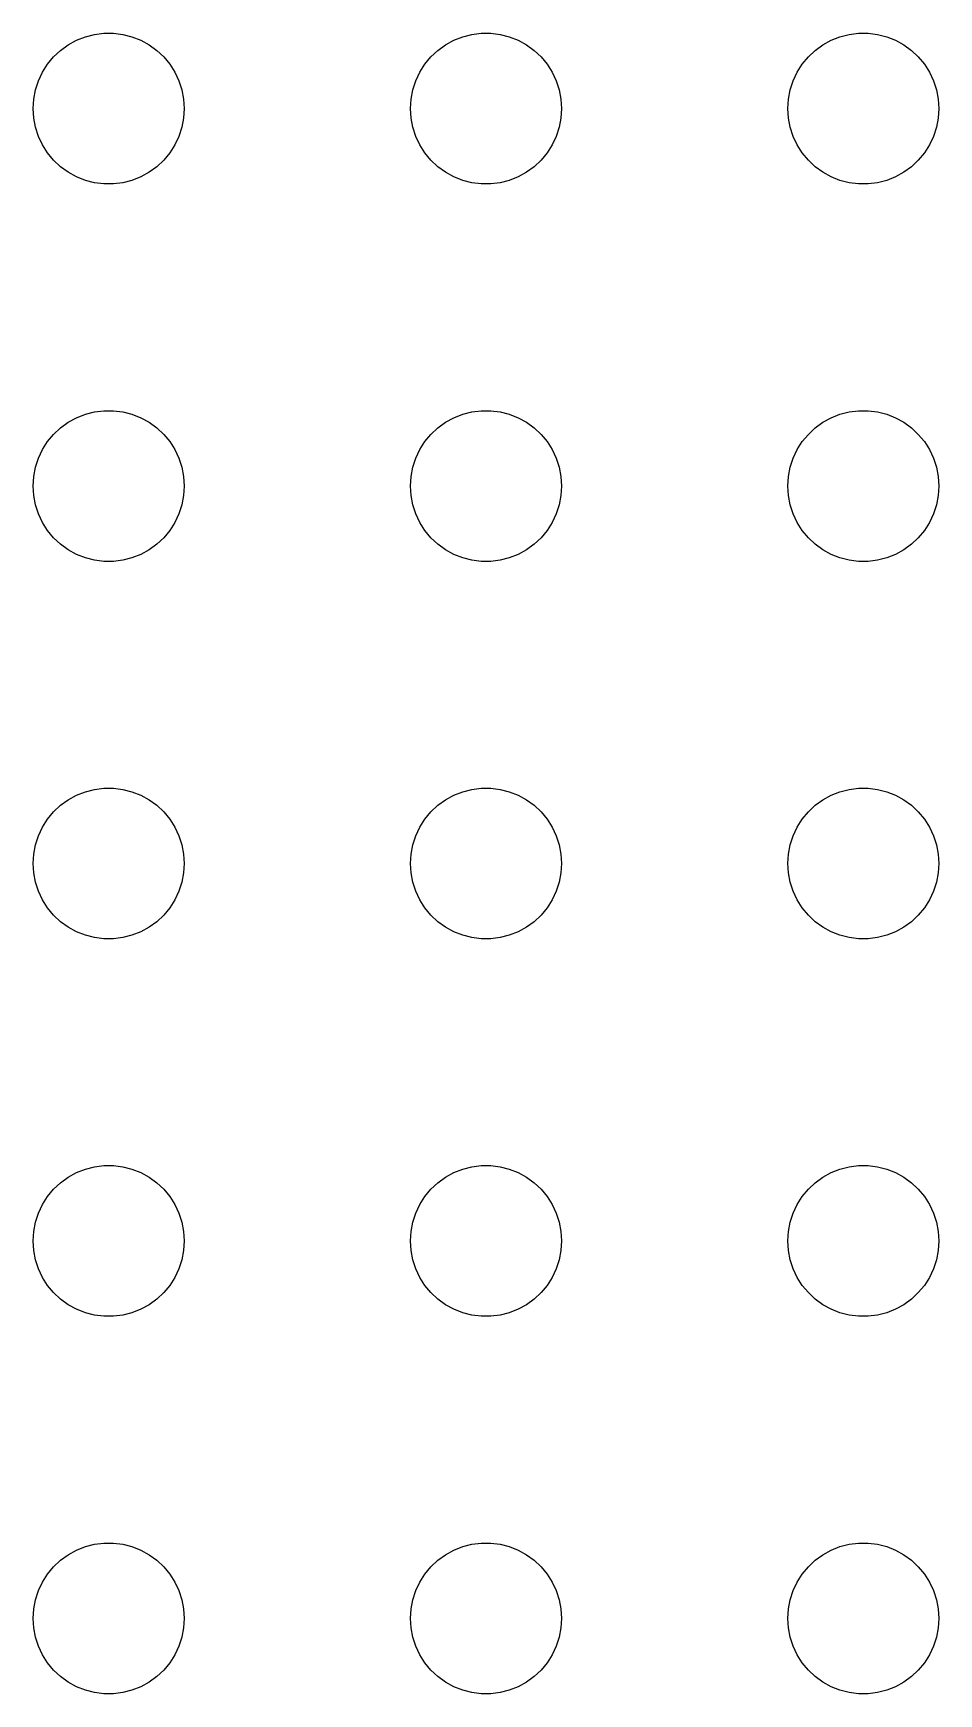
# Model space of a CAD drawing. Header units: metres. Extents: x -150 to 150, y -149 to 149.
# Drawn here: x 88.5 to 106.5, y -39 to -6 of the extents above; entities that cross this region are included whole.
import ezdxf

# ---------------------------------------------------------------- set-up
doc = ezdxf.new("R2010")
doc.units = ezdxf.units.M

msp = doc.modelspace()

# ---------------------------------------------------------------- linework, layer by layer
for p, q in [((89.0439, -6.34422), (89.1963, -6.23351)), ((89.1963, -6.23351), (89.3613, -6.14275)), ((89.3613, -6.14275), (89.5365, -6.07341)), ((89.5365, -6.07341), (89.7189, -6.02657)), ((89.7189, -6.02657), (89.9058, -6.00294)), ((89.9058, -6.00294), (90.0942, -6.00294)), ((90.0942, -6.00294), (90.2811, -6.02657)), ((90.2811, -6.02657), (90.4635, -6.07341)), ((90.4635, -6.07341), (90.6387, -6.14275)), ((90.6387, -6.14275), (90.8037, -6.23351)), ((90.8037, -6.23351), (90.9561, -6.34422)), ((96.5439, -6.34422), (96.6963, -6.23351)), ((96.6963, -6.23351), (96.8613, -6.14275)), ((96.8613, -6.14275), (97.0365, -6.07341)), ((97.0365, -6.07341), (97.2189, -6.02657)), ((97.2189, -6.02657), (97.4058, -6.00294)), ((97.4058, -6.00294), (97.5942, -6.00294)), ((97.5942, -6.00294), (97.7811, -6.02657)), ((97.7811, -6.02657), (97.9635, -6.07341)), ((97.9635, -6.07341), (98.1387, -6.14275)), ((98.1387, -6.14275), (98.3037, -6.23351)), ((98.3037, -6.23351), (98.4561, -6.34422)), ((104.044, -6.34422), (104.196, -6.23351)), ((104.196, -6.23351), (104.361, -6.14275)), ((104.361, -6.14275), (104.536, -6.07341)), ((104.536, -6.07341), (104.719, -6.02657)), ((104.719, -6.02657), (104.906, -6.00294)), ((104.906, -6.00294), (105.094, -6.00294)), ((105.094, -6.00294), (105.281, -6.02657)), ((105.281, -6.02657), (105.464, -6.07341)), ((105.464, -6.07341), (105.639, -6.14275)), ((105.639, -6.14275), (105.804, -6.23351)), ((105.804, -6.23351), (105.956, -6.34422)), ((88.7865, -6.61832), (88.9065, -6.47318)), ((88.9065, -6.47318), (89.0439, -6.34422)), ((90.9561, -6.34422), (91.0934, -6.47318)), ((91.0934, -6.47318), (91.2135, -6.61832)), ((96.2865, -6.61832), (96.4065, -6.47318)), ((96.4065, -6.47318), (96.5439, -6.34422)), ((98.4561, -6.34422), (98.5934, -6.47318)), ((98.5934, -6.47318), (98.7135, -6.61832)), ((103.786, -6.61832), (103.907, -6.47318)), ((103.907, -6.47318), (104.044, -6.34422)), ((105.956, -6.34422), (106.093, -6.47318)), ((106.093, -6.47318), (106.214, -6.61832)), ((88.6053, -6.9478), (88.6855, -6.77736)), ((88.6855, -6.77736), (88.7865, -6.61832)), ((91.2135, -6.61832), (91.3145, -6.77736)), ((91.3145, -6.77736), (91.3947, -6.9478)), ((96.1053, -6.9478), (96.1855, -6.77736)), ((96.1855, -6.77736), (96.2865, -6.61832)), ((98.7135, -6.61832), (98.8145, -6.77736)), ((98.8145, -6.77736), (98.8947, -6.9478)), ((103.605, -6.9478), (103.686, -6.77736)), ((103.686, -6.77736), (103.786, -6.61832)), ((106.214, -6.61832), (106.314, -6.77736)), ((106.314, -6.77736), (106.395, -6.9478)), ((88.5118, -7.312), (88.5471, -7.12695)), ((88.5471, -7.12695), (88.6053, -6.9478)), ((91.3947, -6.9478), (91.4529, -7.12695)), ((91.4529, -7.12695), (91.4882, -7.312)), ((96.0118, -7.312), (96.0471, -7.12695)), ((96.0471, -7.12695), (96.1053, -6.9478)), ((98.8947, -6.9478), (98.9529, -7.12695)), ((98.9529, -7.12695), (98.9882, -7.312)), ((103.512, -7.312), (103.547, -7.12695)), ((103.547, -7.12695), (103.605, -6.9478)), ((106.395, -6.9478), (106.453, -7.12695)), ((106.453, -7.12695), (106.488, -7.312)), ((88.5, -7.5), (88.5118, -7.312)), ((88.5118, -7.68799), (88.5, -7.5)), ((91.4882, -7.312), (91.5, -7.5)), ((91.5, -7.5), (91.4882, -7.68799)), ((96, -7.5), (96.0118, -7.312)), ((96.0118, -7.68799), (96, -7.5)), ((98.9882, -7.312), (99, -7.5)), ((99, -7.5), (98.9882, -7.68799)), ((103.5, -7.5), (103.512, -7.312)), ((103.512, -7.68799), (103.5, -7.5)), ((106.488, -7.312), (106.5, -7.5)), ((106.5, -7.5), (106.488, -7.68799)), ((88.5471, -7.87303), (88.5118, -7.68799)), ((88.6053, -8.05219), (88.5471, -7.87303)), ((91.4529, -7.87303), (91.3947, -8.05219)), ((91.4882, -7.68799), (91.4529, -7.87303)), ((96.0471, -7.87303), (96.0118, -7.68799)), ((96.1053, -8.05219), (96.0471, -7.87303)), ((98.9529, -7.87303), (98.8947, -8.05219)), ((98.9882, -7.68799), (98.9529, -7.87303)), ((103.547, -7.87303), (103.512, -7.68799)), ((103.605, -8.05219), (103.547, -7.87303)), ((106.453, -7.87303), (106.395, -8.05219)), ((106.488, -7.68799), (106.453, -7.87303)), ((88.6855, -8.22263), (88.6053, -8.05219)), ((88.7865, -8.38167), (88.6855, -8.22263)), ((91.3145, -8.22263), (91.2135, -8.38167)), ((91.3947, -8.05219), (91.3145, -8.22263)), ((96.1855, -8.22263), (96.1053, -8.05219)), ((96.2865, -8.38167), (96.1855, -8.22263)), ((98.8145, -8.22263), (98.7135, -8.38167)), ((98.8947, -8.05219), (98.8145, -8.22263)), ((103.686, -8.22263), (103.605, -8.05219)), ((103.786, -8.38167), (103.686, -8.22263)), ((106.314, -8.22263), (106.214, -8.38167)), ((106.395, -8.05219), (106.314, -8.22263)), ((88.9065, -8.52681), (88.7865, -8.38167)), ((89.0439, -8.65576), (88.9065, -8.52681)), ((91.0934, -8.52681), (90.9561, -8.65576)), ((91.2135, -8.38167), (91.0934, -8.52681)), ((96.4065, -8.52681), (96.2865, -8.38167)), ((96.5439, -8.65576), (96.4065, -8.52681)), ((98.5934, -8.52681), (98.4561, -8.65576)), ((98.7135, -8.38167), (98.5934, -8.52681)), ((103.907, -8.52681), (103.786, -8.38167)), ((104.044, -8.65576), (103.907, -8.52681)), ((106.093, -8.52681), (105.956, -8.65576)), ((106.214, -8.38167), (106.093, -8.52681)), ((89.1963, -8.76648), (89.0439, -8.65576)), ((89.3613, -8.85724), (89.1963, -8.76648)), ((89.5365, -8.92657), (89.3613, -8.85724)), ((90.6387, -8.85724), (90.4635, -8.92657)), ((90.8037, -8.76648), (90.6387, -8.85724)), ((90.9561, -8.65576), (90.8037, -8.76648)), ((96.6963, -8.76648), (96.5439, -8.65576)), ((96.8613, -8.85724), (96.6963, -8.76648)), ((97.0365, -8.92657), (96.8613, -8.85724)), ((98.1387, -8.85724), (97.9635, -8.92657)), ((98.3037, -8.76648), (98.1387, -8.85724)), ((98.4561, -8.65576), (98.3037, -8.76648)), ((104.196, -8.76648), (104.044, -8.65576)), ((104.361, -8.85724), (104.196, -8.76648)), ((104.536, -8.92657), (104.361, -8.85724)), ((105.639, -8.85724), (105.464, -8.92657)), ((105.804, -8.76648), (105.639, -8.85724)), ((105.956, -8.65576), (105.804, -8.76648)), ((89.7189, -8.97342), (89.5365, -8.92657)), ((89.9058, -8.99704), (89.7189, -8.97342)), ((90.0942, -8.99704), (89.9058, -8.99704)), ((90.2811, -8.97342), (90.0942, -8.99704)), ((90.4635, -8.92657), (90.2811, -8.97342)), ((97.2189, -8.97342), (97.0365, -8.92657)), ((97.4058, -8.99704), (97.2189, -8.97342)), ((97.5942, -8.99704), (97.4058, -8.99704)), ((97.7811, -8.97342), (97.5942, -8.99704)), ((97.9635, -8.92657), (97.7811, -8.97342)), ((104.719, -8.97342), (104.536, -8.92657)), ((104.906, -8.99704), (104.719, -8.97342)), ((105.094, -8.99704), (104.906, -8.99704)), ((105.281, -8.97342), (105.094, -8.99704)), ((105.464, -8.92657), (105.281, -8.97342)), ((89.5365, -13.5734), (89.7189, -13.5266)), ((89.7189, -13.5266), (89.9058, -13.5029)), ((89.9058, -13.5029), (90.0942, -13.5029)), ((90.0942, -13.5029), (90.2811, -13.5266)), ((90.2811, -13.5266), (90.4635, -13.5734)), ((97.0365, -13.5734), (97.2189, -13.5266)), ((97.2189, -13.5266), (97.4058, -13.5029)), ((97.4058, -13.5029), (97.5942, -13.5029)), ((97.5942, -13.5029), (97.7811, -13.5266)), ((97.7811, -13.5266), (97.9635, -13.5734)), ((104.536, -13.5734), (104.719, -13.5266)), ((104.719, -13.5266), (104.906, -13.5029)), ((104.906, -13.5029), (105.094, -13.5029)), ((105.094, -13.5029), (105.281, -13.5266)), ((105.281, -13.5266), (105.464, -13.5734)), ((88.9065, -13.9732), (89.0439, -13.8442)), ((89.0439, -13.8442), (89.1963, -13.7335)), ((89.1963, -13.7335), (89.3613, -13.6427)), ((89.3613, -13.6427), (89.5365, -13.5734)), ((90.4635, -13.5734), (90.6387, -13.6427)), ((90.6387, -13.6427), (90.8037, -13.7335)), ((90.8037, -13.7335), (90.9561, -13.8442)), ((90.9561, -13.8442), (91.0934, -13.9732)), ((96.4065, -13.9732), (96.5439, -13.8442)), ((96.5439, -13.8442), (96.6963, -13.7335)), ((96.6963, -13.7335), (96.8613, -13.6427)), ((96.8613, -13.6427), (97.0365, -13.5734)), ((97.9635, -13.5734), (98.1387, -13.6427)), ((98.1387, -13.6427), (98.3037, -13.7335)), ((98.3037, -13.7335), (98.4561, -13.8442)), ((98.4561, -13.8442), (98.5934, -13.9732)), ((103.907, -13.9732), (104.044, -13.8442)), ((104.044, -13.8442), (104.196, -13.7335)), ((104.196, -13.7335), (104.361, -13.6427)), ((104.361, -13.6427), (104.536, -13.5734)), ((105.464, -13.5734), (105.639, -13.6427)), ((105.639, -13.6427), (105.804, -13.7335)), ((105.804, -13.7335), (105.956, -13.8442)), ((105.956, -13.8442), (106.093, -13.9732)), ((88.6855, -14.2774), (88.7865, -14.1183)), ((88.7865, -14.1183), (88.9065, -13.9732)), ((91.0934, -13.9732), (91.2135, -14.1183)), ((91.2135, -14.1183), (91.3145, -14.2774)), ((96.1855, -14.2774), (96.2865, -14.1183)), ((96.2865, -14.1183), (96.4065, -13.9732)), ((98.5934, -13.9732), (98.7135, -14.1183)), ((98.7135, -14.1183), (98.8145, -14.2774)), ((103.686, -14.2774), (103.786, -14.1183)), ((103.786, -14.1183), (103.907, -13.9732)), ((106.093, -13.9732), (106.214, -14.1183)), ((106.214, -14.1183), (106.314, -14.2774)), ((88.5471, -14.627), (88.6053, -14.4478)), ((88.6053, -14.4478), (88.6855, -14.2774)), ((91.3145, -14.2774), (91.3947, -14.4478)), ((91.3947, -14.4478), (91.4529, -14.627)), ((96.0471, -14.627), (96.1053, -14.4478)), ((96.1053, -14.4478), (96.1855, -14.2774)), ((98.8145, -14.2774), (98.8947, -14.4478)), ((98.8947, -14.4478), (98.9529, -14.627)), ((103.547, -14.627), (103.605, -14.4478)), ((103.605, -14.4478), (103.686, -14.2774)), ((106.314, -14.2774), (106.395, -14.4478)), ((106.395, -14.4478), (106.453, -14.627)), ((88.5, -15), (88.5118, -14.812)), ((88.5118, -14.812), (88.5471, -14.627)), ((91.4529, -14.627), (91.4882, -14.812)), ((91.4882, -14.812), (91.5, -15)), ((96, -15), (96.0118, -14.812)), ((96.0118, -14.812), (96.0471, -14.627)), ((98.9529, -14.627), (98.9882, -14.812)), ((98.9882, -14.812), (99, -15)), ((103.5, -15), (103.512, -14.812)), ((103.512, -14.812), (103.547, -14.627)), ((106.453, -14.627), (106.488, -14.812)), ((106.488, -14.812), (106.5, -15)), ((88.5118, -15.188), (88.5, -15)), ((91.5, -15), (91.4882, -15.188)), ((96.0118, -15.188), (96, -15)), ((99, -15), (98.9882, -15.188)), ((103.512, -15.188), (103.5, -15)), ((106.5, -15), (106.488, -15.188)), ((88.5471, -15.373), (88.5118, -15.188)), ((88.6053, -15.5522), (88.5471, -15.373)), ((91.4529, -15.373), (91.3947, -15.5522)), ((91.4882, -15.188), (91.4529, -15.373)), ((96.0471, -15.373), (96.0118, -15.188)), ((96.1053, -15.5522), (96.0471, -15.373)), ((98.9529, -15.373), (98.8947, -15.5522)), ((98.9882, -15.188), (98.9529, -15.373)), ((103.547, -15.373), (103.512, -15.188)), ((103.605, -15.5522), (103.547, -15.373)), ((106.453, -15.373), (106.395, -15.5522)), ((106.488, -15.188), (106.453, -15.373)), ((88.6855, -15.7226), (88.6053, -15.5522)), ((88.7865, -15.8817), (88.6855, -15.7226)), ((91.3145, -15.7226), (91.2135, -15.8817)), ((91.3947, -15.5522), (91.3145, -15.7226)), ((96.1855, -15.7226), (96.1053, -15.5522)), ((96.2865, -15.8817), (96.1855, -15.7226)), ((98.8145, -15.7226), (98.7135, -15.8817)), ((98.8947, -15.5522), (98.8145, -15.7226)), ((103.686, -15.7226), (103.605, -15.5522)), ((103.786, -15.8817), (103.686, -15.7226)), ((106.314, -15.7226), (106.214, -15.8817)), ((106.395, -15.5522), (106.314, -15.7226)), ((88.9065, -16.0268), (88.7865, -15.8817)), ((89.0439, -16.1558), (88.9065, -16.0268)), ((89.1963, -16.2665), (89.0439, -16.1558)), ((90.9561, -16.1558), (90.8037, -16.2665)), ((91.0934, -16.0268), (90.9561, -16.1558)), ((91.2135, -15.8817), (91.0934, -16.0268)), ((96.4065, -16.0268), (96.2865, -15.8817)), ((96.5439, -16.1558), (96.4065, -16.0268)), ((96.6963, -16.2665), (96.5439, -16.1558)), ((98.4561, -16.1558), (98.3037, -16.2665)), ((98.5934, -16.0268), (98.4561, -16.1558)), ((98.7135, -15.8817), (98.5934, -16.0268)), ((103.907, -16.0268), (103.786, -15.8817)), ((104.044, -16.1558), (103.907, -16.0268)), ((104.196, -16.2665), (104.044, -16.1558)), ((105.956, -16.1558), (105.804, -16.2665)), ((106.093, -16.0268), (105.956, -16.1558)), ((106.214, -15.8817), (106.093, -16.0268)), ((89.3613, -16.3572), (89.1963, -16.2665)), ((89.5365, -16.4266), (89.3613, -16.3572)), ((89.7189, -16.4734), (89.5365, -16.4266)), ((89.9058, -16.497), (89.7189, -16.4734)), ((90.0942, -16.497), (89.9058, -16.497)), ((90.2811, -16.4734), (90.0942, -16.497)), ((90.4635, -16.4266), (90.2811, -16.4734)), ((90.6387, -16.3572), (90.4635, -16.4266)), ((90.8037, -16.2665), (90.6387, -16.3572)), ((96.8613, -16.3572), (96.6963, -16.2665)), ((97.0365, -16.4266), (96.8613, -16.3572)), ((97.2189, -16.4734), (97.0365, -16.4266)), ((97.4058, -16.497), (97.2189, -16.4734)), ((97.5942, -16.497), (97.4058, -16.497)), ((97.7811, -16.4734), (97.5942, -16.497)), ((97.9635, -16.4266), (97.7811, -16.4734)), ((98.1387, -16.3572), (97.9635, -16.4266)), ((98.3037, -16.2665), (98.1387, -16.3572)), ((104.361, -16.3572), (104.196, -16.2665)), ((104.536, -16.4266), (104.361, -16.3572)), ((104.719, -16.4734), (104.536, -16.4266)), ((104.906, -16.497), (104.719, -16.4734)), ((105.094, -16.497), (104.906, -16.497)), ((105.281, -16.4734), (105.094, -16.497)), ((105.464, -16.4266), (105.281, -16.4734)), ((105.639, -16.3572), (105.464, -16.4266)), ((105.804, -16.2665), (105.639, -16.3572)), ((89.3613, -21.1427), (89.5365, -21.0734)), ((89.5365, -21.0734), (89.7189, -21.0266)), ((89.7189, -21.0266), (89.9058, -21.003)), ((89.9058, -21.003), (90.0942, -21.003)), ((90.0942, -21.003), (90.2811, -21.0266)), ((90.2811, -21.0266), (90.4635, -21.0734)), ((90.4635, -21.0734), (90.6387, -21.1427)), ((96.8613, -21.1427), (97.0365, -21.0734)), ((97.0365, -21.0734), (97.2189, -21.0266)), ((97.2189, -21.0266), (97.4058, -21.003)), ((97.4058, -21.003), (97.5942, -21.003)), ((97.5942, -21.003), (97.7811, -21.0266)), ((97.7811, -21.0266), (97.9635, -21.0734)), ((97.9635, -21.0734), (98.1387, -21.1427)), ((104.361, -21.1427), (104.536, -21.0734)), ((104.536, -21.0734), (104.719, -21.0266)), ((104.719, -21.0266), (104.906, -21.003)), ((104.906, -21.003), (105.094, -21.003)), ((105.094, -21.003), (105.281, -21.0266)), ((105.281, -21.0266), (105.464, -21.0734)), ((105.464, -21.0734), (105.639, -21.1427)), ((88.9065, -21.4732), (89.0439, -21.3442)), ((89.0439, -21.3442), (89.1963, -21.2335)), ((89.1963, -21.2335), (89.3613, -21.1427)), ((90.6387, -21.1427), (90.8037, -21.2335)), ((90.8037, -21.2335), (90.9561, -21.3442)), ((90.9561, -21.3442), (91.0934, -21.4732)), ((96.4065, -21.4732), (96.5439, -21.3442)), ((96.5439, -21.3442), (96.6963, -21.2335)), ((96.6963, -21.2335), (96.8613, -21.1427)), ((98.1387, -21.1427), (98.3037, -21.2335)), ((98.3037, -21.2335), (98.4561, -21.3442)), ((98.4561, -21.3442), (98.5934, -21.4732)), ((103.907, -21.4732), (104.044, -21.3442)), ((104.044, -21.3442), (104.196, -21.2335)), ((104.196, -21.2335), (104.361, -21.1427)), ((105.639, -21.1427), (105.804, -21.2335)), ((105.804, -21.2335), (105.956, -21.3442)), ((105.956, -21.3442), (106.093, -21.4732)), ((88.6855, -21.7774), (88.7865, -21.6183)), ((88.7865, -21.6183), (88.9065, -21.4732)), ((91.0934, -21.4732), (91.2135, -21.6183)), ((91.2135, -21.6183), (91.3145, -21.7774)), ((96.1855, -21.7774), (96.2865, -21.6183)), ((96.2865, -21.6183), (96.4065, -21.4732)), ((98.5934, -21.4732), (98.7135, -21.6183)), ((98.7135, -21.6183), (98.8145, -21.7774)), ((103.686, -21.7774), (103.786, -21.6183)), ((103.786, -21.6183), (103.907, -21.4732)), ((106.093, -21.4732), (106.214, -21.6183)), ((106.214, -21.6183), (106.314, -21.7774)), ((88.5471, -22.127), (88.6053, -21.9478)), ((88.6053, -21.9478), (88.6855, -21.7774)), ((91.3145, -21.7774), (91.3947, -21.9478)), ((91.3947, -21.9478), (91.4529, -22.127)), ((96.0471, -22.127), (96.1053, -21.9478)), ((96.1053, -21.9478), (96.1855, -21.7774)), ((98.8145, -21.7774), (98.8947, -21.9478)), ((98.8947, -21.9478), (98.9529, -22.127)), ((103.547, -22.127), (103.605, -21.9478)), ((103.605, -21.9478), (103.686, -21.7774)), ((106.314, -21.7774), (106.395, -21.9478)), ((106.395, -21.9478), (106.453, -22.127)), ((88.5, -22.5), (88.5118, -22.312)), ((88.5118, -22.312), (88.5471, -22.127)), ((91.4529, -22.127), (91.4882, -22.312)), ((91.4882, -22.312), (91.5, -22.5)), ((96, -22.5), (96.0118, -22.312)), ((96.0118, -22.312), (96.0471, -22.127)), ((98.9529, -22.127), (98.9882, -22.312)), ((98.9882, -22.312), (99, -22.5)), ((103.5, -22.5), (103.512, -22.312)), ((103.512, -22.312), (103.547, -22.127)), ((106.453, -22.127), (106.488, -22.312)), ((106.488, -22.312), (106.5, -22.5)), ((88.5118, -22.688), (88.5, -22.5)), ((88.5471, -22.873), (88.5118, -22.688)), ((91.4882, -22.688), (91.4529, -22.873)), ((91.5, -22.5), (91.4882, -22.688)), ((96.0118, -22.688), (96, -22.5)), ((96.0471, -22.873), (96.0118, -22.688)), ((98.9882, -22.688), (98.9529, -22.873)), ((99, -22.5), (98.9882, -22.688)), ((103.512, -22.688), (103.5, -22.5)), ((103.547, -22.873), (103.512, -22.688)), ((106.488, -22.688), (106.453, -22.873)), ((106.5, -22.5), (106.488, -22.688)), ((88.6053, -23.0522), (88.5471, -22.873)), ((88.6855, -23.2226), (88.6053, -23.0522)), ((91.3947, -23.0522), (91.3145, -23.2226)), ((91.4529, -22.873), (91.3947, -23.0522)), ((96.1053, -23.0522), (96.0471, -22.873)), ((96.1855, -23.2226), (96.1053, -23.0522)), ((98.8947, -23.0522), (98.8145, -23.2226)), ((98.9529, -22.873), (98.8947, -23.0522)), ((103.605, -23.0522), (103.547, -22.873)), ((103.686, -23.2226), (103.605, -23.0522)), ((106.395, -23.0522), (106.314, -23.2226)), ((106.453, -22.873), (106.395, -23.0522)), ((88.7865, -23.3817), (88.6855, -23.2226)), ((88.9065, -23.5268), (88.7865, -23.3817)), ((91.2135, -23.3817), (91.0934, -23.5268)), ((91.3145, -23.2226), (91.2135, -23.3817)), ((96.2865, -23.3817), (96.1855, -23.2226)), ((96.4065, -23.5268), (96.2865, -23.3817)), ((98.7135, -23.3817), (98.5934, -23.5268)), ((98.8145, -23.2226), (98.7135, -23.3817)), ((103.786, -23.3817), (103.686, -23.2226)), ((103.907, -23.5268), (103.786, -23.3817)), ((106.214, -23.3817), (106.093, -23.5268)), ((106.314, -23.2226), (106.214, -23.3817)), ((89.0439, -23.6558), (88.9065, -23.5268)), ((89.1963, -23.7665), (89.0439, -23.6558)), ((90.9561, -23.6558), (90.8037, -23.7665)), ((91.0934, -23.5268), (90.9561, -23.6558)), ((96.5439, -23.6558), (96.4065, -23.5268)), ((96.6963, -23.7665), (96.5439, -23.6558)), ((98.4561, -23.6558), (98.3037, -23.7665)), ((98.5934, -23.5268), (98.4561, -23.6558)), ((104.044, -23.6558), (103.907, -23.5268)), ((104.196, -23.7665), (104.044, -23.6558)), ((105.956, -23.6558), (105.804, -23.7665)), ((106.093, -23.5268), (105.956, -23.6558)), ((89.3613, -23.8572), (89.1963, -23.7665)), ((89.5365, -23.9266), (89.3613, -23.8572)), ((89.7189, -23.9734), (89.5365, -23.9266)), ((89.9058, -23.997), (89.7189, -23.9734)), ((90.0942, -23.997), (89.9058, -23.997)), ((90.2811, -23.9734), (90.0942, -23.997)), ((90.4635, -23.9266), (90.2811, -23.9734)), ((90.6387, -23.8572), (90.4635, -23.9266)), ((90.8037, -23.7665), (90.6387, -23.8572)), ((96.8613, -23.8572), (96.6963, -23.7665)), ((97.0365, -23.9266), (96.8613, -23.8572)), ((97.2189, -23.9734), (97.0365, -23.9266)), ((97.4058, -23.997), (97.2189, -23.9734)), ((97.5942, -23.997), (97.4058, -23.997)), ((97.7811, -23.9734), (97.5942, -23.997)), ((97.9635, -23.9266), (97.7811, -23.9734)), ((98.1387, -23.8572), (97.9635, -23.9266)), ((98.3037, -23.7665), (98.1387, -23.8572)), ((104.361, -23.8572), (104.196, -23.7665)), ((104.536, -23.9266), (104.361, -23.8572)), ((104.719, -23.9734), (104.536, -23.9266)), ((104.906, -23.997), (104.719, -23.9734)), ((105.094, -23.997), (104.906, -23.997)), ((105.281, -23.9734), (105.094, -23.997)), ((105.464, -23.9266), (105.281, -23.9734)), ((105.639, -23.8572), (105.464, -23.9266)), ((105.804, -23.7665), (105.639, -23.8572)), ((89.1963, -28.7335), (89.3613, -28.6427)), ((89.3613, -28.6427), (89.5365, -28.5734)), ((89.5365, -28.5734), (89.7189, -28.5266)), ((89.7189, -28.5266), (89.9058, -28.503)), ((89.9058, -28.503), (90.0942, -28.503)), ((90.0942, -28.503), (90.2811, -28.5266)), ((90.2811, -28.5266), (90.4635, -28.5734)), ((90.4635, -28.5734), (90.6387, -28.6427)), ((90.6387, -28.6427), (90.8037, -28.7335)), ((96.6963, -28.7335), (96.8613, -28.6427)), ((96.8613, -28.6427), (97.0365, -28.5734)), ((97.0365, -28.5734), (97.2189, -28.5266)), ((97.2189, -28.5266), (97.4058, -28.503)), ((97.4058, -28.503), (97.5942, -28.503)), ((97.5942, -28.503), (97.7811, -28.5266)), ((97.7811, -28.5266), (97.9635, -28.5734)), ((97.9635, -28.5734), (98.1387, -28.6427)), ((98.1387, -28.6427), (98.3037, -28.7335)), ((104.196, -28.7335), (104.361, -28.6427)), ((104.361, -28.6427), (104.536, -28.5734)), ((104.536, -28.5734), (104.719, -28.5266)), ((104.719, -28.5266), (104.906, -28.503)), ((104.906, -28.503), (105.094, -28.503)), ((105.094, -28.503), (105.281, -28.5266)), ((105.281, -28.5266), (105.464, -28.5734)), ((105.464, -28.5734), (105.639, -28.6427)), ((105.639, -28.6427), (105.804, -28.7335)), ((88.7865, -29.1183), (88.9065, -28.9732)), ((88.9065, -28.9732), (89.0439, -28.8442)), ((89.0439, -28.8442), (89.1963, -28.7335)), ((90.8037, -28.7335), (90.9561, -28.8442)), ((90.9561, -28.8442), (91.0934, -28.9732)), ((91.0934, -28.9732), (91.2135, -29.1183)), ((96.2865, -29.1183), (96.4065, -28.9732)), ((96.4065, -28.9732), (96.5439, -28.8442)), ((96.5439, -28.8442), (96.6963, -28.7335)), ((98.3037, -28.7335), (98.4561, -28.8442)), ((98.4561, -28.8442), (98.5934, -28.9732)), ((98.5934, -28.9732), (98.7135, -29.1183)), ((103.786, -29.1183), (103.907, -28.9732)), ((103.907, -28.9732), (104.044, -28.8442)), ((104.044, -28.8442), (104.196, -28.7335)), ((105.804, -28.7335), (105.956, -28.8442)), ((105.956, -28.8442), (106.093, -28.9732)), ((106.093, -28.9732), (106.214, -29.1183)), ((88.6053, -29.4478), (88.6855, -29.2774)), ((88.6855, -29.2774), (88.7865, -29.1183)), ((91.2135, -29.1183), (91.3145, -29.2774)), ((91.3145, -29.2774), (91.3947, -29.4478)), ((96.1053, -29.4478), (96.1855, -29.2774)), ((96.1855, -29.2774), (96.2865, -29.1183)), ((98.7135, -29.1183), (98.8145, -29.2774)), ((98.8145, -29.2774), (98.8947, -29.4478)), ((103.605, -29.4478), (103.686, -29.2774)), ((103.686, -29.2774), (103.786, -29.1183)), ((106.214, -29.1183), (106.314, -29.2774)), ((106.314, -29.2774), (106.395, -29.4478)), ((88.5118, -29.812), (88.5471, -29.627)), ((88.5471, -29.627), (88.6053, -29.4478)), ((91.3947, -29.4478), (91.4529, -29.627)), ((91.4529, -29.627), (91.4882, -29.812)), ((96.0118, -29.812), (96.0471, -29.627)), ((96.0471, -29.627), (96.1053, -29.4478)), ((98.8947, -29.4478), (98.9529, -29.627)), ((98.9529, -29.627), (98.9882, -29.812)), ((103.512, -29.812), (103.547, -29.627)), ((103.547, -29.627), (103.605, -29.4478)), ((106.395, -29.4478), (106.453, -29.627)), ((106.453, -29.627), (106.488, -29.812)), ((88.5, -30), (88.5118, -29.812)), ((88.5118, -30.188), (88.5, -30)), ((91.4882, -29.812), (91.5, -30)), ((91.5, -30), (91.4882, -30.188)), ((96, -30), (96.0118, -29.812)), ((96.0118, -30.188), (96, -30)), ((98.9882, -29.812), (99, -30)), ((99, -30), (98.9882, -30.188)), ((103.5, -30), (103.512, -29.812)), ((103.512, -30.188), (103.5, -30)), ((106.488, -29.812), (106.5, -30)), ((106.5, -30), (106.488, -30.188)), ((88.5471, -30.373), (88.5118, -30.188)), ((91.4882, -30.188), (91.4529, -30.373)), ((96.0471, -30.373), (96.0118, -30.188)), ((98.9882, -30.188), (98.9529, -30.373)), ((103.547, -30.373), (103.512, -30.188)), ((106.488, -30.188), (106.453, -30.373)), ((88.6053, -30.5522), (88.5471, -30.373)), ((88.6855, -30.7226), (88.6053, -30.5522)), ((91.3947, -30.5522), (91.3145, -30.7226)), ((91.4529, -30.373), (91.3947, -30.5522)), ((96.1053, -30.5522), (96.0471, -30.373)), ((96.1855, -30.7226), (96.1053, -30.5522)), ((98.8947, -30.5522), (98.8145, -30.7226)), ((98.9529, -30.373), (98.8947, -30.5522)), ((103.605, -30.5522), (103.547, -30.373)), ((103.686, -30.7226), (103.605, -30.5522)), ((106.395, -30.5522), (106.314, -30.7226)), ((106.453, -30.373), (106.395, -30.5522)), ((88.7865, -30.8817), (88.6855, -30.7226)), ((88.9065, -31.0268), (88.7865, -30.8817)), ((91.2135, -30.8817), (91.0934, -31.0268)), ((91.3145, -30.7226), (91.2135, -30.8817)), ((96.2865, -30.8817), (96.1855, -30.7226)), ((96.4065, -31.0268), (96.2865, -30.8817)), ((98.7135, -30.8817), (98.5934, -31.0268)), ((98.8145, -30.7226), (98.7135, -30.8817)), ((103.786, -30.8817), (103.686, -30.7226)), ((103.907, -31.0268), (103.786, -30.8817)), ((106.214, -30.8817), (106.093, -31.0268)), ((106.314, -30.7226), (106.214, -30.8817)), ((89.0439, -31.1558), (88.9065, -31.0268)), ((89.1963, -31.2665), (89.0439, -31.1558)), ((89.3613, -31.3572), (89.1963, -31.2665)), ((90.8037, -31.2665), (90.6387, -31.3572)), ((90.9561, -31.1558), (90.8037, -31.2665)), ((91.0934, -31.0268), (90.9561, -31.1558)), ((96.5439, -31.1558), (96.4065, -31.0268)), ((96.6963, -31.2665), (96.5439, -31.1558)), ((96.8613, -31.3572), (96.6963, -31.2665)), ((98.3037, -31.2665), (98.1387, -31.3572)), ((98.4561, -31.1558), (98.3037, -31.2665)), ((98.5934, -31.0268), (98.4561, -31.1558)), ((104.044, -31.1558), (103.907, -31.0268)), ((104.196, -31.2665), (104.044, -31.1558)), ((104.361, -31.3572), (104.196, -31.2665)), ((105.804, -31.2665), (105.639, -31.3572)), ((105.956, -31.1558), (105.804, -31.2665)), ((106.093, -31.0268), (105.956, -31.1558)), ((89.5365, -31.4266), (89.3613, -31.3572)), ((89.7189, -31.4734), (89.5365, -31.4266)), ((89.9058, -31.497), (89.7189, -31.4734)), ((90.0942, -31.497), (89.9058, -31.497)), ((90.2811, -31.4734), (90.0942, -31.497)), ((90.4635, -31.4266), (90.2811, -31.4734)), ((90.6387, -31.3572), (90.4635, -31.4266)), ((97.0365, -31.4266), (96.8613, -31.3572)), ((97.2189, -31.4734), (97.0365, -31.4266)), ((97.4058, -31.497), (97.2189, -31.4734)), ((97.5942, -31.497), (97.4058, -31.497)), ((97.7811, -31.4734), (97.5942, -31.497)), ((97.9635, -31.4266), (97.7811, -31.4734)), ((98.1387, -31.3572), (97.9635, -31.4266)), ((104.536, -31.4266), (104.361, -31.3572)), ((104.719, -31.4734), (104.536, -31.4266)), ((104.906, -31.497), (104.719, -31.4734)), ((105.094, -31.497), (104.906, -31.497)), ((105.281, -31.4734), (105.094, -31.497)), ((105.464, -31.4266), (105.281, -31.4734)), ((105.639, -31.3572), (105.464, -31.4266)), ((89.0439, -36.3442), (89.1963, -36.2335)), ((89.1963, -36.2335), (89.3613, -36.1428)), ((89.3613, -36.1428), (89.5365, -36.0734)), ((89.5365, -36.0734), (89.7189, -36.0266)), ((89.7189, -36.0266), (89.9058, -36.003)), ((89.9058, -36.003), (90.0942, -36.003)), ((90.0942, -36.003), (90.2811, -36.0266)), ((90.2811, -36.0266), (90.4635, -36.0734)), ((90.4635, -36.0734), (90.6387, -36.1428)), ((90.6387, -36.1428), (90.8037, -36.2335)), ((90.8037, -36.2335), (90.9561, -36.3442)), ((96.5439, -36.3442), (96.6963, -36.2335)), ((96.6963, -36.2335), (96.8613, -36.1428)), ((96.8613, -36.1428), (97.0365, -36.0734)), ((97.0365, -36.0734), (97.2189, -36.0266)), ((97.2189, -36.0266), (97.4058, -36.003)), ((97.4058, -36.003), (97.5942, -36.003)), ((97.5942, -36.003), (97.7811, -36.0266)), ((97.7811, -36.0266), (97.9635, -36.0734)), ((97.9635, -36.0734), (98.1387, -36.1428)), ((98.1387, -36.1428), (98.3037, -36.2335)), ((98.3037, -36.2335), (98.4561, -36.3442)), ((104.044, -36.3442), (104.196, -36.2335)), ((104.196, -36.2335), (104.361, -36.1428)), ((104.361, -36.1428), (104.536, -36.0734)), ((104.536, -36.0734), (104.719, -36.0266)), ((104.719, -36.0266), (104.906, -36.003)), ((104.906, -36.003), (105.094, -36.003)), ((105.094, -36.003), (105.281, -36.0266)), ((105.281, -36.0266), (105.464, -36.0734)), ((105.464, -36.0734), (105.639, -36.1428)), ((105.639, -36.1428), (105.804, -36.2335)), ((105.804, -36.2335), (105.956, -36.3442)), ((88.6855, -36.7774), (88.7865, -36.6183)), ((88.7865, -36.6183), (88.9065, -36.4732)), ((88.9065, -36.4732), (89.0439, -36.3442)), ((90.9561, -36.3442), (91.0934, -36.4732)), ((91.0934, -36.4732), (91.2135, -36.6183)), ((91.2135, -36.6183), (91.3145, -36.7774)), ((96.1855, -36.7774), (96.2865, -36.6183)), ((96.2865, -36.6183), (96.4065, -36.4732)), ((96.4065, -36.4732), (96.5439, -36.3442)), ((98.4561, -36.3442), (98.5934, -36.4732)), ((98.5934, -36.4732), (98.7135, -36.6183)), ((98.7135, -36.6183), (98.8145, -36.7774)), ((103.686, -36.7774), (103.786, -36.6183)), ((103.786, -36.6183), (103.907, -36.4732)), ((103.907, -36.4732), (104.044, -36.3442)), ((105.956, -36.3442), (106.093, -36.4732)), ((106.093, -36.4732), (106.214, -36.6183)), ((106.214, -36.6183), (106.314, -36.7774)), ((88.5471, -37.127), (88.6053, -36.9478)), ((88.6053, -36.9478), (88.6855, -36.7774)), ((91.3145, -36.7774), (91.3947, -36.9478)), ((91.3947, -36.9478), (91.4529, -37.127)), ((96.0471, -37.127), (96.1053, -36.9478)), ((96.1053, -36.9478), (96.1855, -36.7774)), ((98.8145, -36.7774), (98.8947, -36.9478)), ((98.8947, -36.9478), (98.9529, -37.127)), ((103.547, -37.127), (103.605, -36.9478)), ((103.605, -36.9478), (103.686, -36.7774)), ((106.314, -36.7774), (106.395, -36.9478)), ((106.395, -36.9478), (106.453, -37.127)), ((88.5118, -37.312), (88.5471, -37.127)), ((91.4529, -37.127), (91.4882, -37.312)), ((96.0118, -37.312), (96.0471, -37.127)), ((98.9529, -37.127), (98.9882, -37.312)), ((103.512, -37.312), (103.547, -37.127)), ((106.453, -37.127), (106.488, -37.312)), ((88.5, -37.5), (88.5118, -37.312)), ((88.5118, -37.688), (88.5, -37.5)), ((91.4882, -37.312), (91.5, -37.5)), ((91.5, -37.5), (91.4882, -37.688)), ((96, -37.5), (96.0118, -37.312)), ((96.0118, -37.688), (96, -37.5)), ((98.9882, -37.312), (99, -37.5)), ((99, -37.5), (98.9882, -37.688)), ((103.5, -37.5), (103.512, -37.312)), ((103.512, -37.688), (103.5, -37.5)), ((106.488, -37.312), (106.5, -37.5)), ((106.5, -37.5), (106.488, -37.688)), ((88.5471, -37.873), (88.5118, -37.688)), ((88.6053, -38.0522), (88.5471, -37.873)), ((91.4529, -37.873), (91.3947, -38.0522)), ((91.4882, -37.688), (91.4529, -37.873)), ((96.0471, -37.873), (96.0118, -37.688)), ((96.1053, -38.0522), (96.0471, -37.873)), ((98.9529, -37.873), (98.8947, -38.0522)), ((98.9882, -37.688), (98.9529, -37.873)), ((103.547, -37.873), (103.512, -37.688)), ((103.605, -38.0522), (103.547, -37.873)), ((106.453, -37.873), (106.395, -38.0522)), ((106.488, -37.688), (106.453, -37.873)), ((88.6855, -38.2226), (88.6053, -38.0522)), ((88.7865, -38.3817), (88.6855, -38.2226)), ((91.3145, -38.2226), (91.2135, -38.3817)), ((91.3947, -38.0522), (91.3145, -38.2226)), ((96.1855, -38.2226), (96.1053, -38.0522)), ((96.2865, -38.3817), (96.1855, -38.2226)), ((98.8145, -38.2226), (98.7135, -38.3817)), ((98.8947, -38.0522), (98.8145, -38.2226)), ((103.686, -38.2226), (103.605, -38.0522)), ((103.786, -38.3817), (103.686, -38.2226)), ((106.314, -38.2226), (106.214, -38.3817)), ((106.395, -38.0522), (106.314, -38.2226)), ((88.9065, -38.5268), (88.7865, -38.3817)), ((89.0439, -38.6558), (88.9065, -38.5268)), ((91.0934, -38.5268), (90.9561, -38.6558)), ((91.2135, -38.3817), (91.0934, -38.5268)), ((96.4065, -38.5268), (96.2865, -38.3817)), ((96.5439, -38.6558), (96.4065, -38.5268)), ((98.5934, -38.5268), (98.4561, -38.6558)), ((98.7135, -38.3817), (98.5934, -38.5268)), ((103.907, -38.5268), (103.786, -38.3817)), ((104.044, -38.6558), (103.907, -38.5268)), ((106.093, -38.5268), (105.956, -38.6558)), ((106.214, -38.3817), (106.093, -38.5268)), ((89.1963, -38.7665), (89.0439, -38.6558)), ((89.3613, -38.8572), (89.1963, -38.7665)), ((89.5365, -38.9266), (89.3613, -38.8572)), ((89.7189, -38.9734), (89.5365, -38.9266)), ((90.4635, -38.9266), (90.2811, -38.9734)), ((90.6387, -38.8572), (90.4635, -38.9266)), ((90.8037, -38.7665), (90.6387, -38.8572)), ((90.9561, -38.6558), (90.8037, -38.7665)), ((96.6963, -38.7665), (96.5439, -38.6558)), ((96.8613, -38.8572), (96.6963, -38.7665)), ((97.0365, -38.9266), (96.8613, -38.8572)), ((97.2189, -38.9734), (97.0365, -38.9266)), ((97.9635, -38.9266), (97.7811, -38.9734)), ((98.1387, -38.8572), (97.9635, -38.9266)), ((98.3037, -38.7665), (98.1387, -38.8572)), ((98.4561, -38.6558), (98.3037, -38.7665)), ((104.196, -38.7665), (104.044, -38.6558)), ((104.361, -38.8572), (104.196, -38.7665)), ((104.536, -38.9266), (104.361, -38.8572)), ((104.719, -38.9734), (104.536, -38.9266)), ((105.464, -38.9266), (105.281, -38.9734)), ((105.639, -38.8572), (105.464, -38.9266)), ((105.804, -38.7665), (105.639, -38.8572)), ((105.956, -38.6558), (105.804, -38.7665)), ((89.9058, -38.997), (89.7189, -38.9734)), ((90.0942, -38.997), (89.9058, -38.997)), ((90.2811, -38.9734), (90.0942, -38.997)), ((97.4058, -38.997), (97.2189, -38.9734)), ((97.5942, -38.997), (97.4058, -38.997)), ((97.7811, -38.9734), (97.5942, -38.997)), ((104.906, -38.997), (104.719, -38.9734)), ((105.094, -38.997), (104.906, -38.997)), ((105.281, -38.9734), (105.094, -38.997))]:
    msp.add_line(p, q)

doc.saveas('drawing.dxf')
